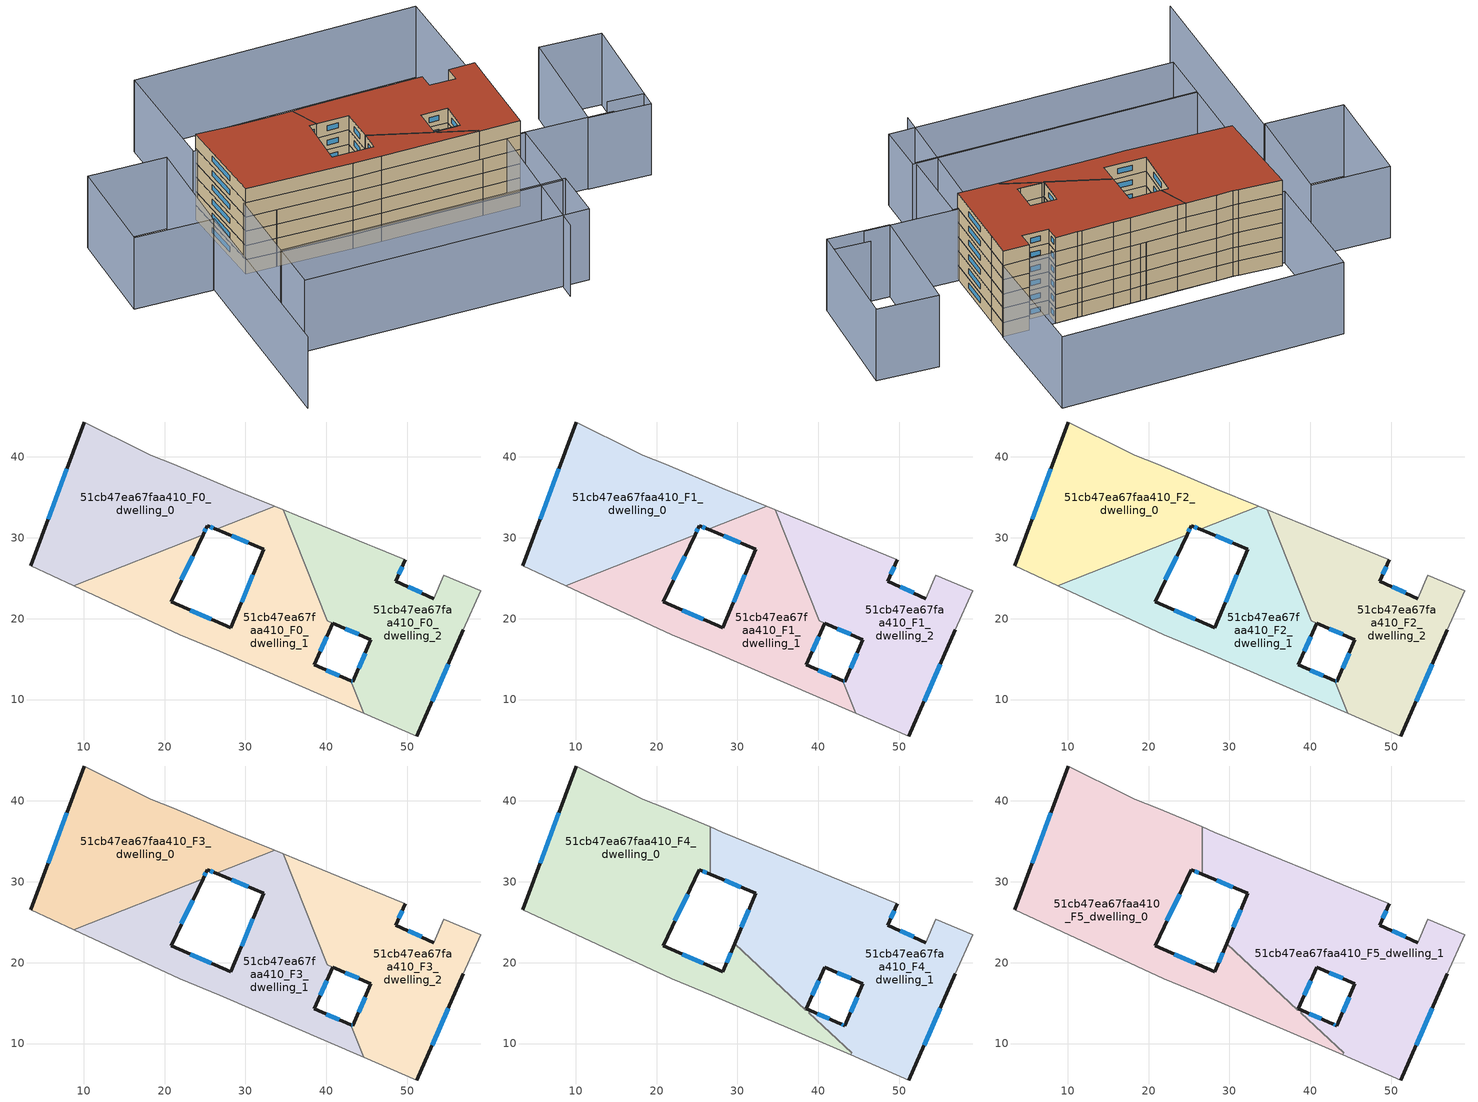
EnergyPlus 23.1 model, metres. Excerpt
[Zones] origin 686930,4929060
51cb47ea67faa410_F0_dwelling_0
 floor ground (EU_floor_Construction): 28.13,36.15 33.63,33.9 26.4,31.04 25.29,31.51 24.76,30.39 8.76,24.08 3.47,26.53 10.04,44.32 17.27,40.73 18.27,40.23 21.16,39.1 z0
 wall outside (EU_wall_Construction): 24.76,30.39 25.29,31.51 26.4,31.04 / 10.04,44.32 3.47,26.53 z0:3
 wall adiabatic (EU_wall_Construction): 33.63,33.9 28.13,36.15 21.16,39.1 18.27,40.23 17.27,40.73 10.04,44.32 / 3.47,26.53 8.76,24.08 z0:3
 wall to 51cb47ea67faa410_F0_dwelling_1 (EU_wall_Construction): 26.4,31.04 33.63,33.9 / 8.76,24.08 24.76,30.39 z0:3
 window (EU_Window_Construction): 25.65,31.36 26.04,31.19 / 24.93,30.76 25.12,31.15 / 7.9,38.53 5.61,32.31 z0.98:2.02
51cb47ea67faa410_F0_dwelling_1
 floor ground (EU_floor_Construction): 34.69,33.46 40.11,19.75 40.81,19.45 38.53,14.28 43.05,12.3 44.62,8.32 26.83,15.98 21.9,17.99 8.76,24.08 24.76,30.39 20.79,22.1 28.2,18.85 32.23,28.58 26.4,31.04 33.63,33.9 z0
 wall outside (EU_wall_Construction): 43.05,12.3 38.53,14.28 40.81,19.45 / 26.4,31.04 32.23,28.58 28.2,18.85 20.79,22.1 24.76,30.39 z0:3
 wall to 51cb47ea67faa410_F0_dwelling_2 (EU_wall_Construction): 44.62,8.32 43.05,12.3 / 40.81,19.45 40.11,19.75 / 40.1,19.76 34.69,33.46 z0:3
 wall adiabatic (EU_wall_Construction): 8.76,24.08 21.9,17.99 26.83,15.98 44.62,8.32 / 34.69,33.46 33.63,33.9 z0:3
 window (EU_Window_Construction): 41.58,12.95 40,13.64 / 22.08,24.8 23.47,27.7 / 25.79,19.9 23.2,21.04 / 30.92,25.41 29.51,22.01 / 28.29,30.24 30.33,29.38 / 39.27,15.96 40.07,17.77 z0.98:2.02
51cb47ea67faa410_F0_dwelling_2
 floor ground (EU_floor_Construction): 54.5,25.36 59.07,23.46 56.95,18.63 51.21,5.49 44.62,8.32 43.05,12.3 43.27,12.21 45.52,17.4 40.11,19.75 34.69,33.46 36.44,32.75 39.5,31.49 45.06,29.22 45.96,28.85 49.78,27.29 48.59,24.62 53.31,22.48 z0
 wall outside (EU_wall_Construction): 53.31,22.48 48.59,24.62 49.78,27.29 / 51.21,5.49 56.95,18.63 / 43.05,12.3 43.27,12.21 / 40.81,19.45 45.52,17.4 43.27,12.21 z0:3
 wall adiabatic (EU_wall_Construction): 56.95,18.63 59.07,23.46 54.5,25.36 53.31,22.48 / 44.62,8.32 51.21,5.49 / 49.78,27.29 45.96,28.85 45.06,29.22 39.5,31.49 36.44,32.75 34.69,33.46 z0:3
 window (EU_Window_Construction): 48.98,25.49 49.39,26.42 / 51.77,23.17 50.12,23.92 / 53.08,9.76 55.08,14.35 / 43.12,12.27 43.2,12.24 / 44.79,15.71 44,13.9 / 42.34,18.78 43.99,18.06 z0.98:2.02
51cb47ea67faa410_F1_dwelling_0
 floor to 51cb47ea67faa410_F0_dwelling_0 (EU_floor_Construction): 28.13,36.15 33.63,33.9 26.4,31.04 25.29,31.51 24.76,30.39 8.76,24.08 3.47,26.53 10.04,44.32 17.27,40.73 18.27,40.23 21.16,39.1 z3
 wall outside (EU_wall_Construction): 24.76,30.39 25.29,31.51 26.4,31.04 / 10.04,44.32 3.47,26.53 z3:6
 wall adiabatic (EU_wall_Construction): 33.63,33.9 28.13,36.15 21.16,39.1 18.27,40.23 17.27,40.73 10.04,44.32 / 3.47,26.53 8.76,24.08 z3:6
 wall to 51cb47ea67faa410_F1_dwelling_1 (EU_wall_Construction): 26.4,31.04 33.63,33.9 / 8.76,24.08 24.76,30.39 z3:6
 window (EU_Window_Construction): 25.65,31.36 26.04,31.19 / 24.93,30.76 25.12,31.15 / 7.9,38.53 5.61,32.31 z3.98:5.02
51cb47ea67faa410_F1_dwelling_1
 floor to 51cb47ea67faa410_F0_dwelling_1 (EU_floor_Construction): 34.69,33.46 40.11,19.75 40.81,19.45 38.53,14.28 43.05,12.3 44.62,8.32 26.83,15.98 21.9,17.99 8.76,24.08 24.76,30.39 20.79,22.1 28.2,18.85 32.23,28.58 26.4,31.04 33.63,33.9 z3
 wall outside (EU_wall_Construction): 43.05,12.3 38.53,14.28 40.81,19.45 / 26.4,31.04 32.23,28.58 28.2,18.85 20.79,22.1 24.76,30.39 z3:6
 wall to 51cb47ea67faa410_F1_dwelling_2 (EU_wall_Construction): 44.62,8.32 43.05,12.3 / 40.81,19.45 40.11,19.75 / 40.1,19.76 34.69,33.46 z3:6
 wall adiabatic (EU_wall_Construction): 8.76,24.08 21.9,17.99 26.83,15.98 44.62,8.32 / 34.69,33.46 33.63,33.9 z3:6
 window (EU_Window_Construction): 41.58,12.95 40,13.64 / 22.08,24.8 23.47,27.7 / 25.79,19.9 23.2,21.04 / 30.92,25.41 29.51,22.01 / 28.29,30.24 30.33,29.38 / 39.27,15.96 40.07,17.77 z3.98:5.02
51cb47ea67faa410_F1_dwelling_2
 floor to 51cb47ea67faa410_F0_dwelling_2 (EU_floor_Construction): 54.5,25.36 59.07,23.46 56.95,18.63 51.21,5.49 44.62,8.32 43.05,12.3 43.27,12.21 45.52,17.4 40.1,19.76 34.69,33.46 36.44,32.75 39.5,31.49 45.06,29.22 45.96,28.85 49.78,27.29 48.59,24.62 53.31,22.48 z3
 wall outside (EU_wall_Construction): 53.31,22.48 48.59,24.62 49.78,27.29 / 51.21,5.49 56.95,18.63 / 43.05,12.3 43.27,12.21 / 40.81,19.45 45.52,17.4 43.27,12.21 z3:6
 wall adiabatic (EU_wall_Construction): 56.95,18.63 59.07,23.46 54.5,25.36 53.31,22.48 / 44.62,8.32 51.21,5.49 / 49.78,27.29 45.96,28.85 45.06,29.22 39.5,31.49 36.44,32.75 34.69,33.46 z3:6
 window (EU_Window_Construction): 48.98,25.49 49.39,26.42 / 51.77,23.17 50.12,23.92 / 53.08,9.76 55.08,14.35 / 43.12,12.27 43.2,12.24 / 44.79,15.71 44,13.9 / 42.34,18.78 43.99,18.06 z3.98:5.02
51cb47ea67faa410_F2_dwelling_0
 floor to 51cb47ea67faa410_F1_dwelling_0 (EU_floor_Construction): 28.13,36.15 33.63,33.9 26.4,31.04 25.29,31.51 24.76,30.39 8.76,24.08 3.47,26.53 10.04,44.32 17.27,40.73 18.27,40.23 21.16,39.1 z6
 wall outside (EU_wall_Construction): 24.76,30.39 25.29,31.51 26.4,31.04 / 10.04,44.32 3.47,26.53 z6:9
 wall adiabatic (EU_wall_Construction): 33.63,33.9 28.13,36.15 21.16,39.1 18.27,40.23 17.27,40.73 10.04,44.32 / 3.47,26.53 8.76,24.08 z6:9
 wall to 51cb47ea67faa410_F2_dwelling_1 (EU_wall_Construction): 26.4,31.04 33.63,33.9 / 8.76,24.08 24.76,30.39 z6:9
 window (EU_Window_Construction): 25.65,31.36 26.04,31.19 / 24.93,30.76 25.12,31.15 / 7.9,38.53 5.61,32.31 z6.98:8.02
51cb47ea67faa410_F2_dwelling_1
 floor to 51cb47ea67faa410_F1_dwelling_1 (EU_floor_Construction): 34.69,33.46 40.11,19.75 40.81,19.45 38.53,14.28 43.05,12.3 44.62,8.32 26.83,15.98 21.9,17.99 8.76,24.08 24.76,30.39 20.79,22.1 28.2,18.85 32.23,28.58 26.4,31.04 33.63,33.9 z6
 wall outside (EU_wall_Construction): 43.05,12.3 38.53,14.28 40.81,19.45 / 26.4,31.04 32.23,28.58 28.2,18.85 20.79,22.1 24.76,30.39 z6:9
 wall to 51cb47ea67faa410_F2_dwelling_2 (EU_wall_Construction): 44.62,8.32 43.05,12.3 / 40.81,19.45 40.11,19.75 / 40.1,19.76 34.69,33.46 z6:9
 wall adiabatic (EU_wall_Construction): 8.76,24.08 21.9,17.99 26.83,15.98 44.62,8.32 / 34.69,33.46 33.63,33.9 z6:9
 window (EU_Window_Construction): 41.58,12.95 40,13.64 / 22.08,24.8 23.47,27.7 / 25.79,19.9 23.2,21.04 / 30.92,25.41 29.51,22.01 / 28.29,30.24 30.33,29.38 / 39.27,15.96 40.07,17.77 z6.98:8.02
51cb47ea67faa410_F2_dwelling_2
 floor to 51cb47ea67faa410_F1_dwelling_2 (EU_floor_Construction): 54.5,25.36 59.07,23.46 56.95,18.63 51.21,5.49 44.62,8.32 43.05,12.3 43.27,12.21 45.52,17.4 40.1,19.76 34.69,33.46 36.44,32.75 39.5,31.49 45.06,29.22 45.96,28.85 49.78,27.29 48.59,24.62 53.31,22.48 z6
 wall outside (EU_wall_Construction): 53.31,22.48 48.59,24.62 49.78,27.29 / 51.21,5.49 56.95,18.63 / 43.05,12.3 43.27,12.21 / 40.81,19.45 45.52,17.4 43.27,12.21 z6:9
 wall adiabatic (EU_wall_Construction): 56.95,18.63 59.07,23.46 54.5,25.36 53.31,22.48 / 44.62,8.32 51.21,5.49 / 49.78,27.29 45.96,28.85 45.06,29.22 39.5,31.49 36.44,32.75 34.69,33.46 z6:9
 window (EU_Window_Construction): 48.98,25.49 49.39,26.42 / 51.77,23.17 50.12,23.92 / 53.08,9.76 55.08,14.35 / 43.12,12.27 43.2,12.24 / 44.79,15.71 44,13.9 / 42.34,18.78 43.99,18.06 z6.98:8.02
51cb47ea67faa410_F3_dwelling_0
 floor to 51cb47ea67faa410_F2_dwelling_0 (EU_floor_Construction): 28.13,36.15 33.63,33.9 26.4,31.04 25.29,31.51 24.76,30.39 8.76,24.08 3.47,26.53 10.04,44.32 17.27,40.73 18.27,40.23 21.16,39.1 z9
 wall outside (EU_wall_Construction): 24.76,30.39 25.29,31.51 26.4,31.04 / 10.04,44.32 3.47,26.53 z9:12
 wall adiabatic (EU_wall_Construction): 33.63,33.9 28.13,36.15 21.16,39.1 18.27,40.23 17.27,40.73 10.04,44.32 / 3.47,26.53 8.76,24.08 z9:12
 wall to 51cb47ea67faa410_F3_dwelling_1 (EU_wall_Construction): 26.4,31.04 33.63,33.9 / 8.76,24.08 24.76,30.39 z9:12
 window (EU_Window_Construction): 25.65,31.36 26.04,31.19 / 24.93,30.76 25.12,31.15 / 7.9,38.53 5.61,32.31 z9.98:11.02
51cb47ea67faa410_F3_dwelling_1
 floor to 51cb47ea67faa410_F2_dwelling_1 (EU_floor_Construction): 34.69,33.46 40.11,19.75 40.81,19.45 38.53,14.28 43.05,12.3 44.62,8.32 26.83,15.98 21.9,17.99 8.76,24.08 24.76,30.39 20.79,22.1 28.2,18.85 32.23,28.58 26.4,31.04 33.63,33.9 z9
 wall outside (EU_wall_Construction): 43.05,12.3 38.53,14.28 40.81,19.45 / 26.4,31.04 32.23,28.58 28.2,18.85 20.79,22.1 24.76,30.39 z9:12
 wall to 51cb47ea67faa410_F3_dwelling_2 (EU_wall_Construction): 44.62,8.32 43.05,12.3 / 40.81,19.45 40.11,19.75 / 40.1,19.76 34.69,33.46 z9:12
 wall adiabatic (EU_wall_Construction): 8.76,24.08 21.9,17.99 26.83,15.98 44.62,8.32 / 34.69,33.46 33.63,33.9 z9:12
 window (EU_Window_Construction): 41.58,12.95 40,13.64 / 22.08,24.8 23.47,27.7 / 25.79,19.9 23.2,21.04 / 30.92,25.41 29.51,22.01 / 28.29,30.24 30.33,29.38 / 39.27,15.96 40.07,17.77 z9.98:11.02
51cb47ea67faa410_F3_dwelling_2
 floor to 51cb47ea67faa410_F2_dwelling_2 (EU_floor_Construction): 54.5,25.36 59.07,23.46 56.95,18.63 51.21,5.49 44.62,8.32 43.05,12.3 43.27,12.21 45.52,17.4 40.1,19.76 34.69,33.46 36.44,32.75 39.5,31.49 45.06,29.22 45.96,28.85 49.78,27.29 48.59,24.62 53.31,22.48 z9
 wall outside (EU_wall_Construction): 53.31,22.48 48.59,24.62 49.78,27.29 / 51.21,5.49 56.95,18.63 / 43.05,12.3 43.27,12.21 / 40.81,19.45 45.52,17.4 43.27,12.21 z9:12
 wall adiabatic (EU_wall_Construction): 56.95,18.63 59.07,23.46 54.5,25.36 53.31,22.48 / 44.62,8.32 51.21,5.49 / 49.78,27.29 45.96,28.85 45.06,29.22 39.5,31.49 36.44,32.75 34.69,33.46 z9:12
 window (EU_Window_Construction): 48.98,25.49 49.39,26.42 / 51.77,23.17 50.12,23.92 / 53.08,9.76 55.08,14.35 / 43.12,12.27 43.2,12.24 / 44.79,15.71 44,13.9 / 42.34,18.78 43.99,18.06 z9.98:11.02
51cb47ea67faa410_F4_dwelling_0
 floor to 51cb47ea67faa410_F3_dwelling_0 (EU_floor_Construction): 26.61,36.79 26.61,31.12 26.4,31.04 25.29,31.51 24.76,30.39 8.76,24.08 3.47,26.53 10.04,44.32 17.27,40.73 18.27,40.23 21.16,39.1 z12
 floor to 51cb47ea67faa410_F3_dwelling_1 (EU_floor_Construction): 29.65,22.36 38.47,14.14 38.53,14.28 42.63,12.48 39.01,14.06 38.83,13.8 44.15,8.84 43.99,8.59 26.83,15.98 21.9,17.99 8.76,24.08 24.76,30.39 20.79,22.1 28.2,18.85 z12; 26.61,31.12 26.61,30.95 26.4,31.04 z12
 wall outside (EU_wall_Construction): 10.04,44.32 3.47,26.53 / 29.65,22.36 28.2,18.85 20.79,22.1 25.29,31.51 26.61,30.95 / 38.53,14.28 42.7,12.46 42.75,12.43 z12:15
 wall to 51cb47ea67faa410_F4_dwelling_1 (EU_wall_Construction): 43.99,8.59 44.15,8.84 38.83,13.8 39.01,14.06 42.74,12.43 / 26.61,30.95 26.61,36.79 / 38.53,14.28 38.47,14.14 / 38.46,14.14 29.65,22.36 z12:15
 wall adiabatic (EU_wall_Construction): 3.47,26.53 21.9,17.99 26.83,15.98 43.99,8.59 / 26.61,36.79 21.16,39.1 18.27,40.23 17.27,40.73 10.04,44.32 z12:15
 window (EU_Window_Construction): 7.9,38.53 5.61,32.31 / 25.72,31.33 26.18,31.13 / 22.25,25.16 23.83,28.45 / 25.79,19.9 23.2,21.04 / 29.18,21.22 28.67,19.99 / 39.89,13.69 41.34,13.05 z12.98:14.02
51cb47ea67faa410_F4_dwelling_1
 floor to 51cb47ea67faa410_F3_dwelling_1 (EU_floor_Construction): 34.69,33.46 40.11,19.75 40.81,19.45 38.47,14.14 29.65,22.36 32.23,28.58 26.61,30.95 26.61,31.12 33.63,33.9 z12; 43.05,12.3 44.62,8.32 43.99,8.59 44.15,8.84 38.83,13.8 39.01,14.06 z12
 floor to 51cb47ea67faa410_F3_dwelling_2 (EU_floor_Construction): 54.5,25.36 59.07,23.46 56.95,18.63 51.21,5.49 44.62,8.32 43.05,12.3 43.27,12.21 45.52,17.4 40.1,19.76 34.69,33.46 36.44,32.75 39.5,31.49 45.06,29.22 45.96,28.85 49.78,27.29 48.59,24.62 53.31,22.48 z12
 floor to 51cb47ea67faa410_F3_dwelling_0 (EU_floor_Construction): 33.63,33.9 26.61,31.12 26.61,36.79 28.13,36.15 z12
 wall outside (EU_wall_Construction): 26.61,30.95 32.23,28.58 29.65,22.36 / 53.31,22.48 48.59,24.62 49.78,27.29 / 51.21,5.49 56.95,18.63 / 38.53,14.28 40.81,19.45 45.52,17.4 43.27,12.21 42.75,12.43 z12:15
 wall adiabatic (EU_wall_Construction): 49.78,27.29 45.96,28.85 45.06,29.22 39.5,31.49 36.44,32.75 28.13,36.15 26.61,36.79 / 56.95,18.63 59.07,23.46 54.5,25.36 53.31,22.48 / 43.99,8.59 51.21,5.49 z12:15
 window (EU_Window_Construction): 31.39,26.56 30.49,24.38 / 28.44,30.18 30.4,29.35 / 48.98,25.49 49.39,26.42 / 51.77,23.17 50.12,23.92 / 53.08,9.76 55.08,14.35 / 43.1,12.28 42.92,12.36 / 44.79,15.71 44,13.9 / 42.34,18.78 43.99,18.06 / 39.27,15.96 40.07,17.77 z12.98:14.02
51cb47ea67faa410_F5_dwelling_0
 floor to 51cb47ea67faa410_F4_dwelling_0 (EU_floor_Construction): 26.61,36.79 26.61,30.95 25.29,31.51 20.79,22.1 28.2,18.85 29.65,22.36 38.47,14.14 38.53,14.28 42.7,12.46 42.74,12.43 39.01,14.06 38.83,13.8 44.15,8.84 43.99,8.59 26.83,15.98 21.9,17.99 3.47,26.53 10.04,44.32 17.27,40.73 18.27,40.23 21.16,39.1 z15
 wall outside (EU_wall_Construction): 10.04,44.32 3.47,26.53 / 29.65,22.36 28.2,18.85 20.79,22.1 25.29,31.51 26.61,30.95 / 38.53,14.28 42.7,12.46 42.75,12.43 z15:18
 wall to 51cb47ea67faa410_F5_dwelling_1 (EU_wall_Construction): 43.99,8.59 44.15,8.84 38.83,13.8 39.01,14.06 42.74,12.43 / 26.61,30.95 26.61,36.79 / 38.53,14.28 38.47,14.14 / 38.46,14.14 29.65,22.36 z15:18
 wall adiabatic (EU_wall_Construction): 3.47,26.53 21.9,17.99 26.83,15.98 43.99,8.59 / 26.61,36.79 21.16,39.1 18.27,40.23 17.27,40.73 10.04,44.32 z15:18
 window (EU_Window_Construction): 7.9,38.53 5.61,32.31 / 25.72,31.33 26.18,31.13 / 22.25,25.16 23.83,28.45 / 25.79,19.9 23.2,21.04 / 29.18,21.22 28.67,19.99 / 39.89,13.69 41.34,13.05 z15.98:17.02
 roof outside (EU_roof_Construction): 43.99,8.59 44.15,8.84 38.83,13.8 39.01,14.06 42.74,12.43 42.7,12.46 38.53,14.28 38.47,14.14 29.65,22.36 28.2,18.85 20.79,22.1 25.29,31.51 26.61,30.95 26.61,36.79 21.16,39.1 18.27,40.23 17.27,40.73 10.04,44.32 3.47,26.53 21.9,17.99 26.83,15.98 z18
51cb47ea67faa410_F5_dwelling_1
 floor to 51cb47ea67faa410_F4_dwelling_1 (EU_floor_Construction): 54.5,25.36 59.07,23.46 56.95,18.63 51.21,5.49 43.99,8.59 44.15,8.84 38.83,13.8 39.01,14.06 43.27,12.21 45.52,17.4 40.81,19.45 38.46,14.14 29.65,22.36 32.23,28.58 26.61,30.95 26.61,36.79 28.13,36.15 36.44,32.75 39.5,31.49 45.06,29.22 45.96,28.85 49.78,27.29 48.59,24.62 53.31,22.48 z15
 wall outside (EU_wall_Construction): 26.61,30.95 32.23,28.58 29.65,22.36 / 53.31,22.48 48.59,24.62 49.78,27.29 / 51.21,5.49 56.95,18.63 / 38.53,14.28 40.81,19.45 45.52,17.4 43.27,12.21 42.75,12.43 z15:18
 wall adiabatic (EU_wall_Construction): 49.78,27.29 45.96,28.85 45.06,29.22 39.5,31.49 36.44,32.75 28.13,36.15 26.61,36.79 / 56.95,18.63 59.07,23.46 54.5,25.36 53.31,22.48 / 43.99,8.59 51.21,5.49 z15:18
 window (EU_Window_Construction): 31.39,26.56 30.49,24.38 / 28.44,30.18 30.4,29.35 / 48.98,25.49 49.39,26.42 / 51.77,23.17 50.12,23.92 / 53.08,9.76 55.08,14.35 / 43.1,12.28 42.92,12.36 / 44.79,15.71 44,13.9 / 42.34,18.78 43.99,18.06 / 39.27,15.96 40.07,17.77 z15.98:17.02
 roof outside (EU_roof_Construction): 51.21,5.49 56.95,18.63 59.07,23.46 54.5,25.36 53.31,22.48 48.59,24.62 49.78,27.29 45.96,28.85 45.06,29.22 39.5,31.49 36.44,32.75 28.13,36.15 26.61,36.79 26.61,30.95 32.23,28.58 29.65,22.36 38.46,14.14 40.81,19.45 45.52,17.4 43.27,12.21 39.01,14.06 38.83,13.8 44.15,8.84 43.99,8.59 z18
shading: 69.11,1.34 75.18,-1.69 / 36.6,-19.79 49,7.04 / 49,7.04 67.65,-1.58 / -3.82,27.31 -19.71,-9.42 / -3.2,12.11 46.63,-9.34 / 46.63,-9.34 42.6,-18.7 / 42.6,-18.7 -7.22,2.75 / -7.22,2.75 -3.2,12.11 / 45.91,-9.39 -3.26,11.96 / -3.26,11.96 3.13,26.68 / 3.13,26.68 52.3,5.33 / 52.3,5.33 45.91,-9.39 / 63.19,0.35 73.37,21.42 / 73.37,21.42 83.99,16.29 / 83.99,16.29 73.8,-4.78 / 73.8,-4.78 63.19,0.35 / -17.63,33.49 -9.07,52.38 / -9.07,52.38 4.57,46.19 / 4.57,46.19 -4,27.31 / -4,27.31 -17.63,33.49 / 18.24,66.42 68.35,45.85 / 68.35,45.85 59.14,23.42 / 59.14,23.42 9.03,43.98 / 9.03,43.98 18.24,66.42 z0:15
[Building]
EU S2 Campaign: North Axis=0; Terrain=City; Solar Distribution=FullExterior
[Site:Location]
Bologna: Latitude=44.5; Longitude=11.25; Time Zone=1; Elevation=37
[SizingPeriod:WeatherFileDays]
AnnualSizingPeriod: Begin Month=1; Begin Day of Month=1; End Month=12; End Day of Month=31; Day of Week for Start Day=Monday; Use Weather File Daylight Saving Period=No; Use Weather File Rain and Snow Indicators=No
[MATERIAL]
EU_InternalMass_Material: Roughness=MediumRough; Thickness=0.1; Conductivity=1; Density=1800; Specific Heat=900; Thermal Absorptance=0.9; Solar Absorptance=0.7; Visible Absorptance=0.7
[MATERIAL:NOMASS] Roughness=MediumRough; Thermal Absorptance=0.9; Solar Absorptance=0.7; Visible Absorptance=0.7
Name | Thermal Resistance
EU_wall_NoMass | 0.905828
EU_roof_NoMass | 0.37593
EU_floor_NoMass | 0.67114
[WINDOWMATERIAL:SIMPLEGLAZINGSYSTEM]
EU_Window_SimpleGlazing: UFactor=4.52486; Solar Heat Gain Coefficient=0.85; Visible Transmittance=0.85
[CONSTRUCTION]
EU_wall_Construction: EU_wall_NoMass
EU_roof_Construction: EU_roof_NoMass
EU_floor_Construction: EU_floor_NoMass
EU_InternalMass_Construction: EU_InternalMass_Material
EU_Window_Construction: EU_Window_SimpleGlazing
[ZONE] Type=1; Multiplier=1; Ceiling Height=autocalculate; Floor Area=autocalculate; Part of Total Floor Area=Yes
Name | Volume
51cb47ea67faa410_F0_dwelling_0; 51cb47ea67faa410_F1_dwelling_0; 51cb47ea67faa410_F2_dwelling_0; 51cb47ea67faa410_F3_dwelling_0 | 883.96
51cb47ea67faa410_F4_dwelling_0 | 1325.99
51cb47ea67faa410_F5_dwelling_0 | 1326.02
51cb47ea67faa410_F0_dwelling_1; 51cb47ea67faa410_F1_dwelling_1; 51cb47ea67faa410_F2_dwelling_1; 51cb47ea67faa410_F3_dwelling_1 | 884.864
51cb47ea67faa410_F4_dwelling_1 | 1325.96
51cb47ea67faa410_F5_dwelling_1 | 1325.91
51cb47ea67faa410_F0_dwelling_2 | 883.106
51cb47ea67faa410_F1_dwelling_2; 51cb47ea67faa410_F2_dwelling_2; 51cb47ea67faa410_F3_dwelling_2 | 883.074
[INTERNALMASS] Construction=EU_InternalMass_Construction
Name | Zone or ZoneList | Surface Area
51cb47ea67faa410_F0_dwelling_0_EU_InternalMass | 51cb47ea67faa410_F0_dwelling_0 | 294.653
51cb47ea67faa410_F0_dwelling_1_EU_InternalMass | 51cb47ea67faa410_F0_dwelling_1 | 294.956
51cb47ea67faa410_F0_dwelling_2_EU_InternalMass | 51cb47ea67faa410_F0_dwelling_2 | 294.369
51cb47ea67faa410_F1_dwelling_0_EU_InternalMass | 51cb47ea67faa410_F1_dwelling_0 | 294.653
51cb47ea67faa410_F1_dwelling_1_EU_InternalMass | 51cb47ea67faa410_F1_dwelling_1 | 294.956
51cb47ea67faa410_F1_dwelling_2_EU_InternalMass | 51cb47ea67faa410_F1_dwelling_2 | 294.369
51cb47ea67faa410_F2_dwelling_0_EU_InternalMass | 51cb47ea67faa410_F2_dwelling_0 | 294.653
51cb47ea67faa410_F2_dwelling_1_EU_InternalMass | 51cb47ea67faa410_F2_dwelling_1 | 294.956
51cb47ea67faa410_F2_dwelling_2_EU_InternalMass | 51cb47ea67faa410_F2_dwelling_2 | 294.369
51cb47ea67faa410_F3_dwelling_0_EU_InternalMass | 51cb47ea67faa410_F3_dwelling_0 | 294.653
51cb47ea67faa410_F3_dwelling_1_EU_InternalMass | 51cb47ea67faa410_F3_dwelling_1 | 294.956
51cb47ea67faa410_F3_dwelling_2_EU_InternalMass | 51cb47ea67faa410_F3_dwelling_2 | 294.369
51cb47ea67faa410_F4_dwelling_0_EU_InternalMass | 51cb47ea67faa410_F4_dwelling_0 | 442.004
51cb47ea67faa410_F4_dwelling_1_EU_InternalMass | 51cb47ea67faa410_F4_dwelling_1 | 441.975
51cb47ea67faa410_F5_dwelling_0_EU_InternalMass | 51cb47ea67faa410_F5_dwelling_0 | 442.004
51cb47ea67faa410_F5_dwelling_1_EU_InternalMass | 51cb47ea67faa410_F5_dwelling_1 | 441.975
[OTHEREQUIPMENT] Fuel Type=Electricity; Design Level Calculation Method=Watts/Area; Power per Zone Floor Area=1; Fraction Latent=0; Fraction Radiant=0; Fraction Lost=0; Carbon Dioxide Generation Rate=0; EndUse Subcategory=EU_Step8_InternalGains
Name | Zone or ZoneList or Space or SpaceList | Schedule
EU_Step8_InternalGain_51cb47ea67faa410_F0_dwelling_0_f000 | 51cb47ea67faa410_F0_dwelling_0 | EU_Step8_GainSchedule_51cb47ea67faa410_F0_dwelling_0_f000
EU_Step8_InternalGain_51cb47ea67faa410_F0_dwelling_1_f000 | 51cb47ea67faa410_F0_dwelling_1 | EU_Step8_GainSchedule_51cb47ea67faa410_F0_dwelling_1_f000
EU_Step8_InternalGain_51cb47ea67faa410_F0_dwelling_2_f000 | 51cb47ea67faa410_F0_dwelling_2 | EU_Step8_GainSchedule_51cb47ea67faa410_F0_dwelling_2_f000
EU_Step8_InternalGain_51cb47ea67faa410_F1_dwelling_0_f000 | 51cb47ea67faa410_F1_dwelling_0 | EU_Step8_GainSchedule_51cb47ea67faa410_F1_dwelling_0_f000
EU_Step8_InternalGain_51cb47ea67faa410_F1_dwelling_1_f000 | 51cb47ea67faa410_F1_dwelling_1 | EU_Step8_GainSchedule_51cb47ea67faa410_F1_dwelling_1_f000
EU_Step8_InternalGain_51cb47ea67faa410_F1_dwelling_2_f000 | 51cb47ea67faa410_F1_dwelling_2 | EU_Step8_GainSchedule_51cb47ea67faa410_F1_dwelling_2_f000
EU_Step8_InternalGain_51cb47ea67faa410_F2_dwelling_0_f000 | 51cb47ea67faa410_F2_dwelling_0 | EU_Step8_GainSchedule_51cb47ea67faa410_F2_dwelling_0_f000
EU_Step8_InternalGain_51cb47ea67faa410_F2_dwelling_1_f000 | 51cb47ea67faa410_F2_dwelling_1 | EU_Step8_GainSchedule_51cb47ea67faa410_F2_dwelling_1_f000
EU_Step8_InternalGain_51cb47ea67faa410_F2_dwelling_2_f000 | 51cb47ea67faa410_F2_dwelling_2 | EU_Step8_GainSchedule_51cb47ea67faa410_F2_dwelling_2_f000
EU_Step8_InternalGain_51cb47ea67faa410_F3_dwelling_0_f000 | 51cb47ea67faa410_F3_dwelling_0 | EU_Step8_GainSchedule_51cb47ea67faa410_F3_dwelling_0_f000
EU_Step8_InternalGain_51cb47ea67faa410_F3_dwelling_1_f000 | 51cb47ea67faa410_F3_dwelling_1 | EU_Step8_GainSchedule_51cb47ea67faa410_F3_dwelling_1_f000
EU_Step8_InternalGain_51cb47ea67faa410_F3_dwelling_2_f000 | 51cb47ea67faa410_F3_dwelling_2 | EU_Step8_GainSchedule_51cb47ea67faa410_F3_dwelling_2_f000
EU_Step8_InternalGain_51cb47ea67faa410_F4_dwelling_0_f000 | 51cb47ea67faa410_F4_dwelling_0 | EU_Step8_GainSchedule_51cb47ea67faa410_F4_dwelling_0_f000
EU_Step8_InternalGain_51cb47ea67faa410_F4_dwelling_1_f000 | 51cb47ea67faa410_F4_dwelling_1 | EU_Step8_GainSchedule_51cb47ea67faa410_F4_dwelling_1_f000
EU_Step8_InternalGain_51cb47ea67faa410_F5_dwelling_0_f000 | 51cb47ea67faa410_F5_dwelling_0 | EU_Step8_GainSchedule_51cb47ea67faa410_F5_dwelling_0_f000
EU_Step8_InternalGain_51cb47ea67faa410_F5_dwelling_1_f000 | 51cb47ea67faa410_F5_dwelling_1 | EU_Step8_GainSchedule_51cb47ea67faa410_F5_dwelling_1_f000
[ZONEVENTILATION:DESIGNFLOWRATE] Schedule=EU_AlwaysOn; Design Flow Rate Calculation Method=AirChanges/Hour; Air Changes per Hour=0.73129; Ventilation Type=Natural; Fan Pressure Rise=0; Fan Total Efficiency=1; Constant Term Coefficient=1; Temperature Term Coefficient=0; Velocity Term Coefficient=0; Velocity Squared Term Coefficient=0; Minimum Indoor Temperature=-100; Maximum Indoor Temperature=100; Delta Temperature=-100; Minimum Outdoor Temperature=-100; Maximum Outdoor Temperature=100; Maximum Wind Speed=40
Name | Zone or ZoneList or Space or SpaceList
EU_ConstantAir_51cb47ea67faa410_F0_dwelling_0 | 51cb47ea67faa410_F0_dwelling_0
EU_ConstantAir_51cb47ea67faa410_F0_dwelling_1 | 51cb47ea67faa410_F0_dwelling_1
EU_ConstantAir_51cb47ea67faa410_F0_dwelling_2 | 51cb47ea67faa410_F0_dwelling_2
EU_ConstantAir_51cb47ea67faa410_F1_dwelling_0 | 51cb47ea67faa410_F1_dwelling_0
EU_ConstantAir_51cb47ea67faa410_F1_dwelling_1 | 51cb47ea67faa410_F1_dwelling_1
EU_ConstantAir_51cb47ea67faa410_F1_dwelling_2 | 51cb47ea67faa410_F1_dwelling_2
EU_ConstantAir_51cb47ea67faa410_F2_dwelling_0 | 51cb47ea67faa410_F2_dwelling_0
EU_ConstantAir_51cb47ea67faa410_F2_dwelling_1 | 51cb47ea67faa410_F2_dwelling_1
EU_ConstantAir_51cb47ea67faa410_F2_dwelling_2 | 51cb47ea67faa410_F2_dwelling_2
EU_ConstantAir_51cb47ea67faa410_F3_dwelling_0 | 51cb47ea67faa410_F3_dwelling_0
EU_ConstantAir_51cb47ea67faa410_F3_dwelling_1 | 51cb47ea67faa410_F3_dwelling_1
EU_ConstantAir_51cb47ea67faa410_F3_dwelling_2 | 51cb47ea67faa410_F3_dwelling_2
EU_ConstantAir_51cb47ea67faa410_F4_dwelling_0 | 51cb47ea67faa410_F4_dwelling_0
EU_ConstantAir_51cb47ea67faa410_F4_dwelling_1 | 51cb47ea67faa410_F4_dwelling_1
EU_ConstantAir_51cb47ea67faa410_F5_dwelling_0 | 51cb47ea67faa410_F5_dwelling_0
EU_ConstantAir_51cb47ea67faa410_F5_dwelling_1 | 51cb47ea67faa410_F5_dwelling_1
[HVACTEMPLATE:THERMOSTAT] Constant Heating Setpoint=20; Constant Cooling Setpoint=50
EU_HeatOnly_51cb47ea67faa410_F0_dwelling_0; EU_HeatOnly_51cb47ea67faa410_F0_dwelling_1; EU_HeatOnly_51cb47ea67faa410_F0_dwelling_2; EU_HeatOnly_51cb47ea67faa410_F1_dwelling_0; EU_HeatOnly_51cb47ea67faa410_F1_dwelling_1; EU_HeatOnly_51cb47ea67faa410_F1_dwelling_2; EU_HeatOnly_51cb47ea67faa410_F2_dwelling_0; EU_HeatOnly_51cb47ea67faa410_F2_dwelling_1; EU_HeatOnly_51cb47ea67faa410_F2_dwelling_2; EU_HeatOnly_51cb47ea67faa410_F3_dwelling_0; EU_HeatOnly_51cb47ea67faa410_F3_dwelling_1; EU_HeatOnly_51cb47ea67faa410_F3_dwelling_2; EU_HeatOnly_51cb47ea67faa410_F4_dwelling_0; EU_HeatOnly_51cb47ea67faa410_F4_dwelling_1; EU_HeatOnly_51cb47ea67faa410_F5_dwelling_0; EU_HeatOnly_51cb47ea67faa410_F5_dwelling_1
[HVACTEMPLATE:ZONE:IDEALLOADSAIRSYSTEM] System Availability Schedule=EU_AlwaysOn; Maximum Heating Supply Air Temperature=50; Minimum Cooling Supply Air Temperature=13; Maximum Heating Supply Air Humidity Ratio=0.0156; Minimum Cooling Supply Air Humidity Ratio=0.0077; Heating Limit=NoLimit; Cooling Limit=NoLimit; Heating Availability Schedule=EU_AlwaysOn; Cooling Availability Schedule=EU_CoolingOff; Dehumidification Control Type=ConstantSensibleHeatRatio; Cooling Sensible Heat Ratio=0.7; Dehumidification Setpoint=60; Humidification Control Type=None; Humidification Setpoint=30; Outdoor Air Method=None; Outdoor Air Flow Rate per Person=0.00944; Outdoor Air Flow Rate per Zone Floor Area=0; Outdoor Air Flow Rate per Zone=0; Demand Controlled Ventilation Type=None; Outdoor Air Economizer Type=NoEconomizer; Heat Recovery Type=None; Sensible Heat Recovery Effectiveness=0.7; Latent Heat Recovery Effectiveness=0.65
Name | Template Thermostat
51cb47ea67faa410_F0_dwelling_0 | EU_HeatOnly_51cb47ea67faa410_F0_dwelling_0
51cb47ea67faa410_F0_dwelling_1 | EU_HeatOnly_51cb47ea67faa410_F0_dwelling_1
51cb47ea67faa410_F0_dwelling_2 | EU_HeatOnly_51cb47ea67faa410_F0_dwelling_2
51cb47ea67faa410_F1_dwelling_0 | EU_HeatOnly_51cb47ea67faa410_F1_dwelling_0
51cb47ea67faa410_F1_dwelling_1 | EU_HeatOnly_51cb47ea67faa410_F1_dwelling_1
51cb47ea67faa410_F1_dwelling_2 | EU_HeatOnly_51cb47ea67faa410_F1_dwelling_2
51cb47ea67faa410_F2_dwelling_0 | EU_HeatOnly_51cb47ea67faa410_F2_dwelling_0
51cb47ea67faa410_F2_dwelling_1 | EU_HeatOnly_51cb47ea67faa410_F2_dwelling_1
51cb47ea67faa410_F2_dwelling_2 | EU_HeatOnly_51cb47ea67faa410_F2_dwelling_2
51cb47ea67faa410_F3_dwelling_0 | EU_HeatOnly_51cb47ea67faa410_F3_dwelling_0
51cb47ea67faa410_F3_dwelling_1 | EU_HeatOnly_51cb47ea67faa410_F3_dwelling_1
51cb47ea67faa410_F3_dwelling_2 | EU_HeatOnly_51cb47ea67faa410_F3_dwelling_2
51cb47ea67faa410_F4_dwelling_0 | EU_HeatOnly_51cb47ea67faa410_F4_dwelling_0
51cb47ea67faa410_F4_dwelling_1 | EU_HeatOnly_51cb47ea67faa410_F4_dwelling_1
51cb47ea67faa410_F5_dwelling_0 | EU_HeatOnly_51cb47ea67faa410_F5_dwelling_0
51cb47ea67faa410_F5_dwelling_1 | EU_HeatOnly_51cb47ea67faa410_F5_dwelling_1
[SIZING:ZONE] Zone Cooling Design Supply Air Temperature Input Method=SupplyAirTemperature; Zone Cooling Design Supply Air Temperature=13; Zone Heating Design Supply Air Temperature Input Method=SupplyAirTemperature; Zone Heating Design Supply Air Temperature=50; Zone Cooling Design Supply Air Humidity Ratio=0.008; Zone Heating Design Supply Air Humidity Ratio=0.008; Cooling Design Air Flow Method=DesignDay; Cooling Design Air Flow Rate=0; Cooling Minimum Air Flow per Zone Floor Area=0.000762; Cooling Minimum Air Flow=0; Cooling Minimum Air Flow Fraction=0.2; Heating Design Air Flow Method=DesignDay; Heating Design Air Flow Rate=0; Heating Maximum Air Flow per Zone Floor Area=0.002032; Heating Maximum Air Flow=0.141576; Heating Maximum Air Flow Fraction=0.3; Account for Dedicated Outdoor Air System=No; Dedicated Outdoor Air System Control Strategy=NeutralSupplyAir; Dedicated Outdoor Air Low Setpoint Temperature for Design=autosize; Dedicated Outdoor Air High Setpoint Temperature for Design=autosize; Zone Load Sizing Method=Sensible Load Only No Latent Load; Zone Latent Cooling Design Supply Air Humidity Ratio Input Method=HumidityRatioDifference; Zone Cooling Design Supply Air Humidity Ratio Difference=0.005; Zone Latent Heating Design Supply Air Humidity Ratio Input Method=HumidityRatioDifference; Zone Humidification Design Supply Air Humidity Ratio Difference=0.005
51cb47ea67faa410_F0_dwelling_0; 51cb47ea67faa410_F0_dwelling_1; 51cb47ea67faa410_F0_dwelling_2; 51cb47ea67faa410_F1_dwelling_0; 51cb47ea67faa410_F1_dwelling_1; 51cb47ea67faa410_F1_dwelling_2; 51cb47ea67faa410_F2_dwelling_0; 51cb47ea67faa410_F2_dwelling_1; 51cb47ea67faa410_F2_dwelling_2; 51cb47ea67faa410_F3_dwelling_0; 51cb47ea67faa410_F3_dwelling_1; 51cb47ea67faa410_F3_dwelling_2; 51cb47ea67faa410_F4_dwelling_0; 51cb47ea67faa410_F4_dwelling_1; 51cb47ea67faa410_F5_dwelling_0; 51cb47ea67faa410_F5_dwelling_1
[SCHEDULE:CONSTANT]
Name | Hourly Value
EU_AlwaysOn | 1
EU_CoolingOff | 0
[SCHEDULE:FILE] Column Number=1; Rows to Skip at Top=0; Number of Hours of Data=8760; Column Separator=Comma; Interpolate to Timestep=No; Minutes per Item=60; Adjust Schedule for Daylight Savings=Yes
Name | File
EU_Step8_GainSchedule_51cb47ea67faa410_F0_dwelling_0_f000 | ../../schedules/51cb47ea67faa410/51cb47ea67faa410_F0_dwelling_0_f000_gain.csv
EU_Step8_GainSchedule_51cb47ea67faa410_F0_dwelling_1_f000 | ../../schedules/51cb47ea67faa410/51cb47ea67faa410_F0_dwelling_1_f000_gain.csv
EU_Step8_GainSchedule_51cb47ea67faa410_F0_dwelling_2_f000 | ../../schedules/51cb47ea67faa410/51cb47ea67faa410_F0_dwelling_2_f000_gain.csv
EU_Step8_GainSchedule_51cb47ea67faa410_F1_dwelling_0_f000 | ../../schedules/51cb47ea67faa410/51cb47ea67faa410_F1_dwelling_0_f000_gain.csv
EU_Step8_GainSchedule_51cb47ea67faa410_F1_dwelling_1_f000 | ../../schedules/51cb47ea67faa410/51cb47ea67faa410_F1_dwelling_1_f000_gain.csv
EU_Step8_GainSchedule_51cb47ea67faa410_F1_dwelling_2_f000 | ../../schedules/51cb47ea67faa410/51cb47ea67faa410_F1_dwelling_2_f000_gain.csv
EU_Step8_GainSchedule_51cb47ea67faa410_F2_dwelling_0_f000 | ../../schedules/51cb47ea67faa410/51cb47ea67faa410_F2_dwelling_0_f000_gain.csv
EU_Step8_GainSchedule_51cb47ea67faa410_F2_dwelling_1_f000 | ../../schedules/51cb47ea67faa410/51cb47ea67faa410_F2_dwelling_1_f000_gain.csv
EU_Step8_GainSchedule_51cb47ea67faa410_F2_dwelling_2_f000 | ../../schedules/51cb47ea67faa410/51cb47ea67faa410_F2_dwelling_2_f000_gain.csv
EU_Step8_GainSchedule_51cb47ea67faa410_F3_dwelling_0_f000 | ../../schedules/51cb47ea67faa410/51cb47ea67faa410_F3_dwelling_0_f000_gain.csv
EU_Step8_GainSchedule_51cb47ea67faa410_F3_dwelling_1_f000 | ../../schedules/51cb47ea67faa410/51cb47ea67faa410_F3_dwelling_1_f000_gain.csv
EU_Step8_GainSchedule_51cb47ea67faa410_F3_dwelling_2_f000 | ../../schedules/51cb47ea67faa410/51cb47ea67faa410_F3_dwelling_2_f000_gain.csv
EU_Step8_GainSchedule_51cb47ea67faa410_F4_dwelling_0_f000 | ../../schedules/51cb47ea67faa410/51cb47ea67faa410_F4_dwelling_0_f000_gain.csv
EU_Step8_GainSchedule_51cb47ea67faa410_F4_dwelling_1_f000 | ../../schedules/51cb47ea67faa410/51cb47ea67faa410_F4_dwelling_1_f000_gain.csv
EU_Step8_GainSchedule_51cb47ea67faa410_F5_dwelling_0_f000 | ../../schedules/51cb47ea67faa410/51cb47ea67faa410_F5_dwelling_0_f000_gain.csv
EU_Step8_GainSchedule_51cb47ea67faa410_F5_dwelling_1_f000 | ../../schedules/51cb47ea67faa410/51cb47ea67faa410_F5_dwelling_1_f000_gain.csv
